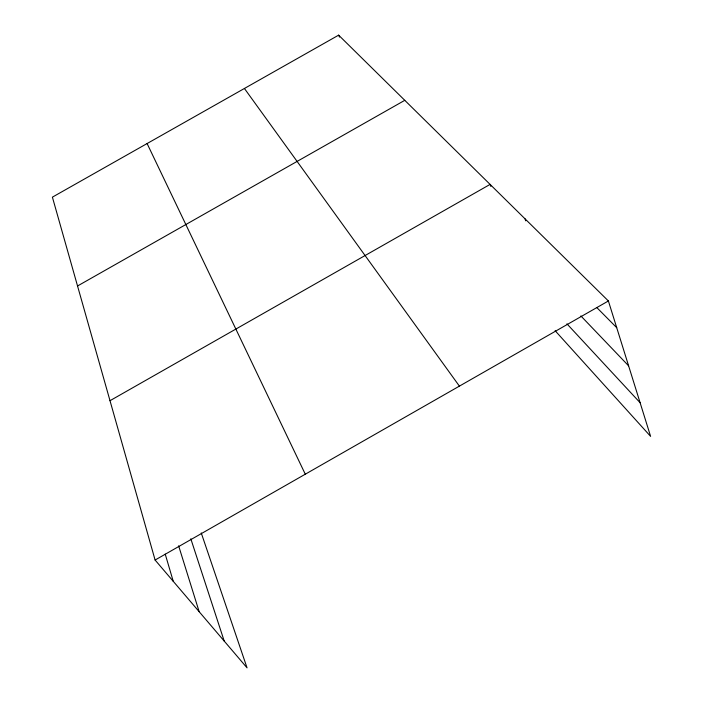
<?xml version="1.0" encoding="UTF-8"?>
<svg xmlns="http://www.w3.org/2000/svg" width="703" height="703" viewBox="0 0 703 703"><rect width="100%" height="100%" fill="white"/><g stroke="black" fill="none" stroke-linecap="round" stroke-linejoin="round"><path stroke-width="1.05" d="M201.243 532.927L247.052 667.85L155.099 560.036L608.394 300.972L650.6 436.37L555.115 330.691M110.002 400.692L490.096 184.397L490.852 186.444M608.394 300.972L338.635 35.15L52.4 197.148L155.099 560.036M77.541 285.98L404.779 100.327M596.733 307.492L616.724 327.686M580.88 315.937L628.605 365.832M566.934 323.837L640.108 402.714M244.416 88.473L459.402 386.123M147.103 143.553L305.287 474.2M338.635 35.15L339.487 37.11M525.027 218.818L525.747 220.839M190.812 538.797L224.204 641.066M178.632 545.818L199.16 611.698M165.223 554.113L173.246 581.319"/></g></svg>
